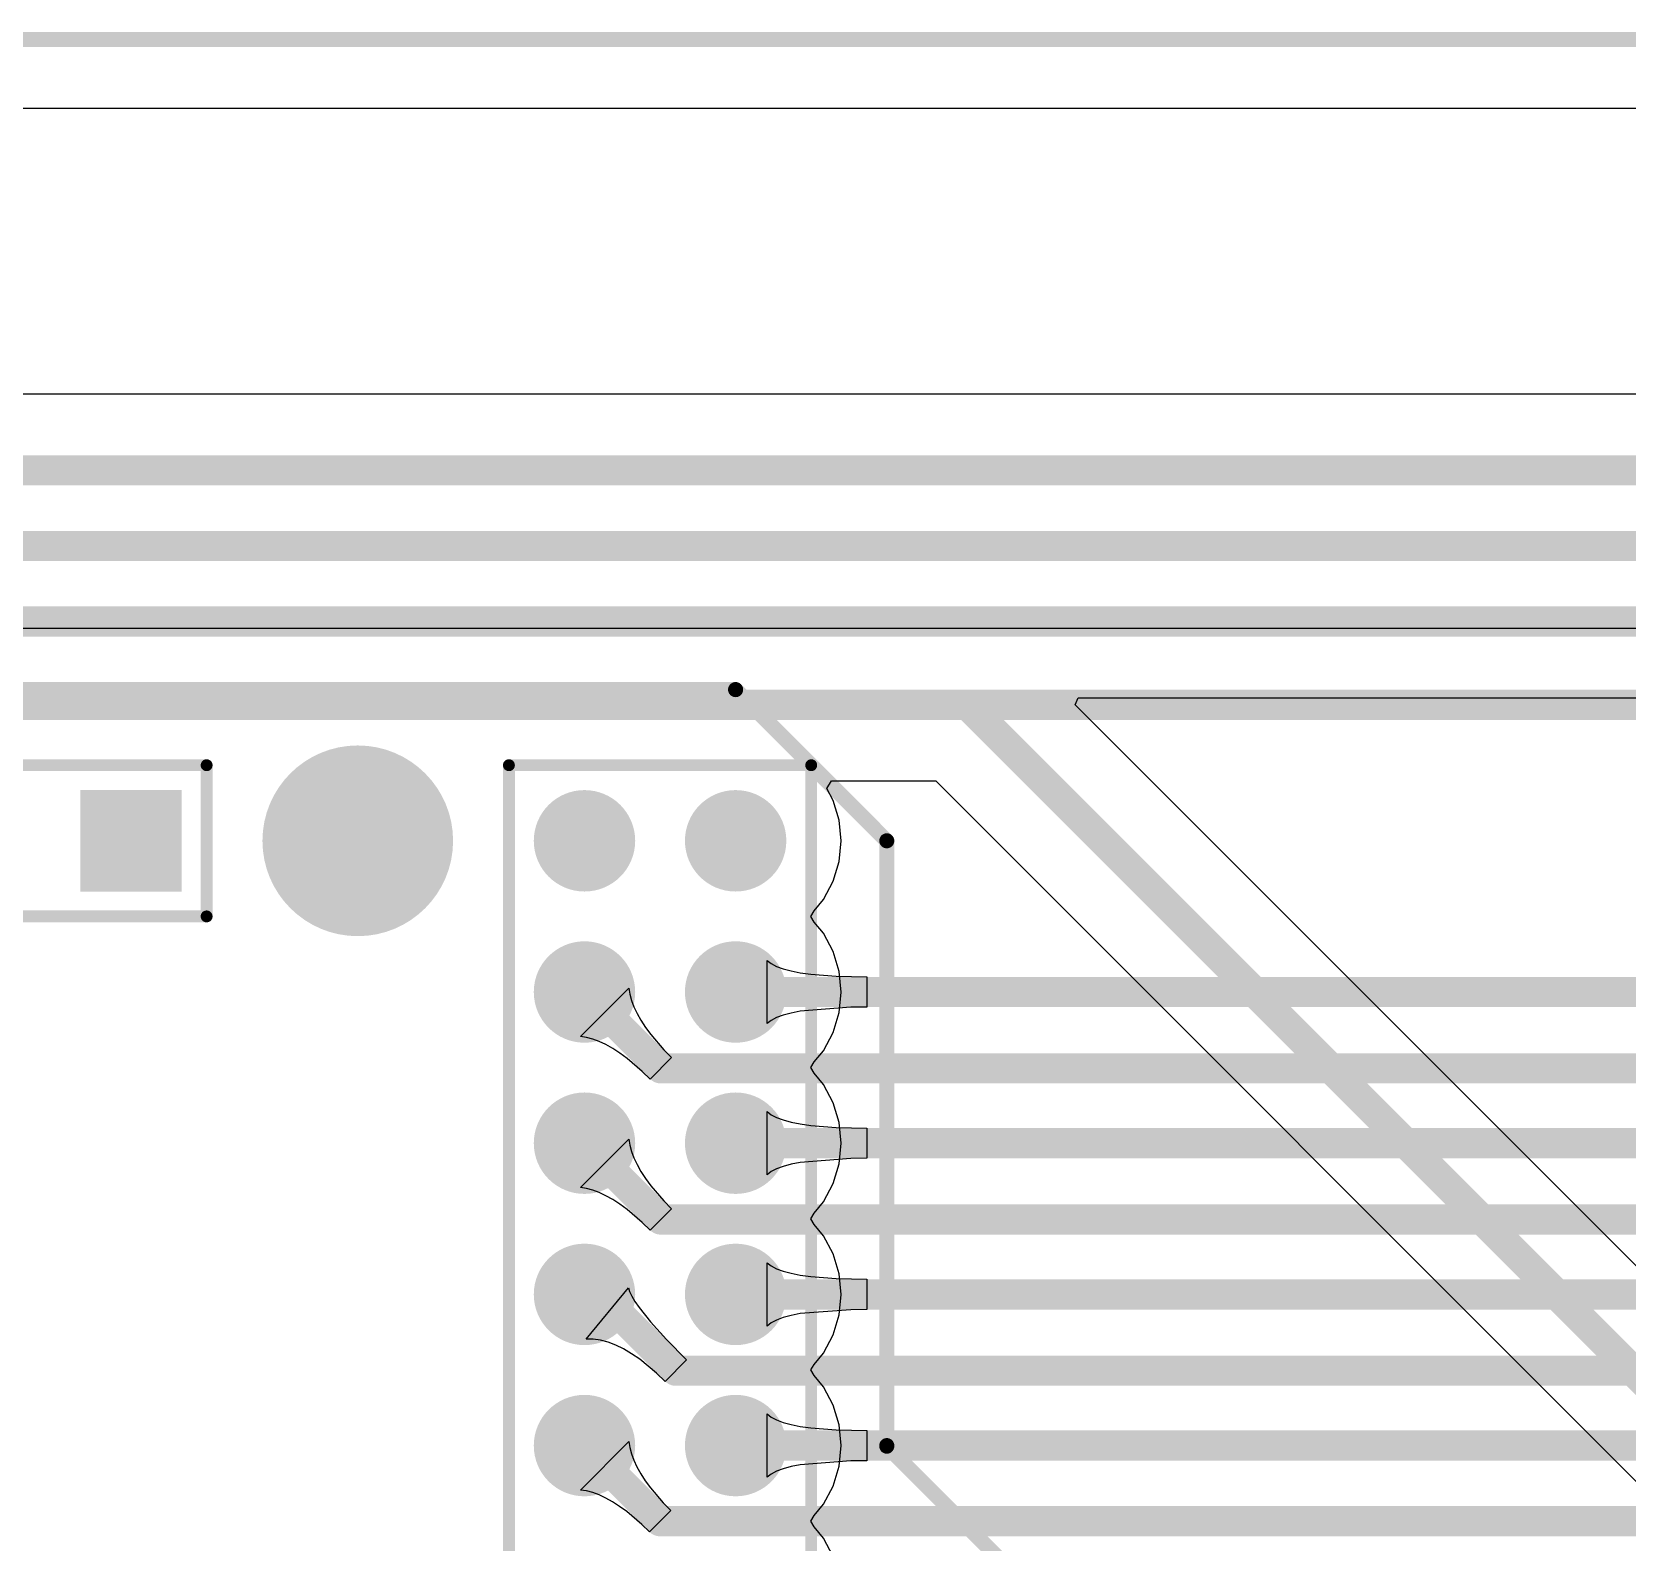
# Model space of a CAD drawing. Header units: millimetres. Extents: x 0 to 190, y 0 to 100.
# Drawn here: x 84.95 to 111.75, y 74.83 to 100.2 of the extents above; entities that cross this region are included whole.
import ezdxf

# ---------------------------------------------------------------- set-up
doc = ezdxf.new("R2010")
doc.units = ezdxf.units.MM
for name, color, linetype in [('BottomLayer', 5, 'Continuous'), ('BottomSolder', 6, 'Continuous'), ('KeepOutLayer', 6, 'Continuous'), ('Mechanical1', 6, 'Continuous'), ('MultiLayer', 9, 'Continuous'), ('PadHoleLayer', 156, 'Continuous'), ('TopLayer', 1, 'Continuous'), ('TopOverlay', 2, 'Continuous'), ('TopSolder', 216, 'Continuous'), ('ViaHoleLayer', 16, 'Continuous')]:
    doc.layers.add(name, color=color, linetype=linetype)

msp = doc.modelspace()

# ---------------------------------------------------------------- hatches: boundary and pattern name
at = {"layer": 'BottomLayer'}
h = msp.add_hatch(color=5, dxfattribs=at)
edge = h.paths.add_edge_path()
edge.add_arc((90.424, 86.614), 1.5, 0, 360)
msp.add_hatch(color=5, dxfattribs=at).paths.add_polyline_path([(87.364, 85.864), (85.864, 85.864), (85.864, 87.364), (87.364, 87.364)])
h = msp.add_hatch(color=5, dxfattribs=at)
edge = h.paths.add_edge_path()
edge.add_arc((94.234, 86.614), 0.75, 0, 360)
h = msp.add_hatch(color=5, dxfattribs=at)
edge = h.paths.add_edge_path()
edge.add_arc((96.774, 86.614), 0.75, 0, 360)
h = msp.add_hatch(color=5, dxfattribs=at)
edge = h.paths.add_edge_path()
edge.add_arc((94.234, 84.074), 0.75, 0, 360)
h = msp.add_hatch(color=5, dxfattribs=at)
edge = h.paths.add_edge_path()
edge.add_arc((96.774, 84.074), 0.75, 0, 360)
h = msp.add_hatch(color=5, dxfattribs=at)
edge = h.paths.add_edge_path()
edge.add_arc((94.234, 81.534), 0.75, 0, 360)
h = msp.add_hatch(color=5, dxfattribs=at)
edge = h.paths.add_edge_path()
edge.add_arc((96.774, 81.534), 0.75, 0, 360)
h = msp.add_hatch(color=5, dxfattribs=at)
edge = h.paths.add_edge_path()
edge.add_arc((94.234, 78.994), 0.75, 0, 360)
h = msp.add_hatch(color=5, dxfattribs=at)
edge = h.paths.add_edge_path()
edge.add_arc((96.774, 78.994), 0.75, 0, 360)
h = msp.add_hatch(color=5, dxfattribs=at)
edge = h.paths.add_edge_path()
edge.add_arc((94.234, 76.454), 0.75, 0, 360)
h = msp.add_hatch(color=5, dxfattribs=at)
edge = h.paths.add_edge_path()
edge.add_arc((96.774, 76.454), 0.75, 0, 360)
at = {"layer": 'BottomSolder'}
h = msp.add_hatch(color=6, dxfattribs=at)
edge = h.paths.add_edge_path()
edge.add_arc((90.424, 86.614), 1.602, 0, 360)
msp.add_hatch(color=6, dxfattribs=at).paths.add_polyline_path([(87.466, 85.762), (85.762, 85.762), (85.762, 87.466), (87.466, 87.466)])
h = msp.add_hatch(color=6, dxfattribs=at)
edge = h.paths.add_edge_path()
edge.add_arc((94.234, 86.614), 0.852, 0, 360)
h = msp.add_hatch(color=6, dxfattribs=at)
edge = h.paths.add_edge_path()
edge.add_arc((96.774, 86.614), 0.852, 0, 360)
h = msp.add_hatch(color=6, dxfattribs=at)
edge = h.paths.add_edge_path()
edge.add_arc((94.234, 84.074), 0.852, 0, 360)
h = msp.add_hatch(color=6, dxfattribs=at)
edge = h.paths.add_edge_path()
edge.add_arc((96.774, 84.074), 0.852, 0, 360)
h = msp.add_hatch(color=6, dxfattribs=at)
edge = h.paths.add_edge_path()
edge.add_arc((94.234, 81.534), 0.852, 0, 360)
h = msp.add_hatch(color=6, dxfattribs=at)
edge = h.paths.add_edge_path()
edge.add_arc((96.774, 81.534), 0.852, 0, 360)
h = msp.add_hatch(color=6, dxfattribs=at)
edge = h.paths.add_edge_path()
edge.add_arc((94.234, 78.994), 0.852, 0, 360)
h = msp.add_hatch(color=6, dxfattribs=at)
edge = h.paths.add_edge_path()
edge.add_arc((96.774, 78.994), 0.852, 0, 360)
h = msp.add_hatch(color=6, dxfattribs=at)
edge = h.paths.add_edge_path()
edge.add_arc((94.234, 76.454), 0.852, 0, 360)
h = msp.add_hatch(color=6, dxfattribs=at)
edge = h.paths.add_edge_path()
edge.add_arc((96.774, 76.454), 0.852, 0, 360)
at = {"layer": 'MultiLayer'}
msp.add_hatch(color=9, dxfattribs=at).paths.add_polyline_path([(87.364, 85.864), (85.864, 85.864), (85.864, 87.364), (87.364, 87.364)])
h = msp.add_hatch(color=9, dxfattribs=at)
edge = h.paths.add_edge_path()
edge.add_arc((94.234, 86.614), 0.75, 0, 360)
h = msp.add_hatch(color=9, dxfattribs=at)
edge = h.paths.add_edge_path()
edge.add_arc((96.774, 86.614), 0.75, 0, 360)
h = msp.add_hatch(color=9, dxfattribs=at)
edge = h.paths.add_edge_path()
edge.add_arc((94.234, 84.074), 0.75, 0, 360)
h = msp.add_hatch(color=9, dxfattribs=at)
edge = h.paths.add_edge_path()
edge.add_arc((96.774, 84.074), 0.75, 0, 360)
h = msp.add_hatch(color=9, dxfattribs=at)
edge = h.paths.add_edge_path()
edge.add_arc((94.234, 81.534), 0.75, 0, 360)
h = msp.add_hatch(color=9, dxfattribs=at)
edge = h.paths.add_edge_path()
edge.add_arc((96.774, 81.534), 0.75, 0, 360)
h = msp.add_hatch(color=9, dxfattribs=at)
edge = h.paths.add_edge_path()
edge.add_arc((94.234, 78.994), 0.75, 0, 360)
h = msp.add_hatch(color=9, dxfattribs=at)
edge = h.paths.add_edge_path()
edge.add_arc((96.774, 78.994), 0.75, 0, 360)
h = msp.add_hatch(color=9, dxfattribs=at)
edge = h.paths.add_edge_path()
edge.add_arc((94.234, 76.454), 0.75, 0, 360)
h = msp.add_hatch(color=9, dxfattribs=at)
edge = h.paths.add_edge_path()
edge.add_arc((96.774, 76.454), 0.75, 0, 360)
at = {"layer": 'PadHoleLayer'}
h = msp.add_hatch(color=156, dxfattribs=at)
edge = h.paths.add_edge_path()
edge.add_arc((86.614, 86.614), 0.45, 0, 360)
h = msp.add_hatch(color=156, dxfattribs=at)
edge = h.paths.add_edge_path()
edge.add_arc((94.234, 86.614), 0.45, 0, 360)
h = msp.add_hatch(color=156, dxfattribs=at)
edge = h.paths.add_edge_path()
edge.add_arc((96.774, 86.614), 0.45, 0, 360)
h = msp.add_hatch(color=156, dxfattribs=at)
edge = h.paths.add_edge_path()
edge.add_arc((94.234, 84.074), 0.45, 0, 360)
h = msp.add_hatch(color=156, dxfattribs=at)
edge = h.paths.add_edge_path()
edge.add_arc((96.774, 84.074), 0.45, 0, 360)
h = msp.add_hatch(color=156, dxfattribs=at)
edge = h.paths.add_edge_path()
edge.add_arc((94.234, 81.534), 0.45, 0, 360)
h = msp.add_hatch(color=156, dxfattribs=at)
edge = h.paths.add_edge_path()
edge.add_arc((96.774, 81.534), 0.45, 0, 360)
h = msp.add_hatch(color=156, dxfattribs=at)
edge = h.paths.add_edge_path()
edge.add_arc((94.234, 78.994), 0.45, 0, 360)
h = msp.add_hatch(color=156, dxfattribs=at)
edge = h.paths.add_edge_path()
edge.add_arc((96.774, 78.994), 0.45, 0, 360)
h = msp.add_hatch(color=156, dxfattribs=at)
edge = h.paths.add_edge_path()
edge.add_arc((94.234, 76.454), 0.45, 0, 360)
h = msp.add_hatch(color=156, dxfattribs=at)
edge = h.paths.add_edge_path()
edge.add_arc((96.774, 76.454), 0.45, 0, 360)
at = {"layer": 'TopLayer'}
h = msp.add_hatch(color=1, dxfattribs=at)
edge = h.paths.add_edge_path()
edge.add_arc((90.424, 86.614), 1.5, 0, 360)
msp.add_hatch(color=1, dxfattribs=at).paths.add_polyline_path([(87.364, 85.864), (85.864, 85.864), (85.864, 87.364), (87.364, 87.364)])
h = msp.add_hatch(color=1, dxfattribs=at)
edge = h.paths.add_edge_path()
edge.add_arc((94.234, 86.614), 0.75, 0, 360)
h = msp.add_hatch(color=1, dxfattribs=at)
edge = h.paths.add_edge_path()
edge.add_arc((96.774, 86.614), 0.75, 0, 360)
h = msp.add_hatch(color=1, dxfattribs=at)
edge = h.paths.add_edge_path()
edge.add_arc((94.234, 84.074), 0.75, 0, 360)
h = msp.add_hatch(color=1, dxfattribs=at)
edge = h.paths.add_edge_path()
edge.add_arc((96.774, 84.074), 0.75, 0, 360)
h = msp.add_hatch(color=1, dxfattribs=at)
edge = h.paths.add_edge_path()
edge.add_arc((94.234, 81.534), 0.75, 0, 360)
h = msp.add_hatch(color=1, dxfattribs=at)
edge = h.paths.add_edge_path()
edge.add_arc((96.774, 81.534), 0.75, 0, 360)
h = msp.add_hatch(color=1, dxfattribs=at)
edge = h.paths.add_edge_path()
edge.add_arc((94.234, 78.994), 0.75, 0, 360)
h = msp.add_hatch(color=1, dxfattribs=at)
edge = h.paths.add_edge_path()
edge.add_arc((96.774, 78.994), 0.75, 0, 360)
h = msp.add_hatch(color=1, dxfattribs=at)
edge = h.paths.add_edge_path()
edge.add_arc((94.234, 76.454), 0.75, 0, 360)
h = msp.add_hatch(color=1, dxfattribs=at)
edge = h.paths.add_edge_path()
edge.add_arc((96.774, 76.454), 0.75, 0, 360)
at = {"layer": 'TopSolder'}
h = msp.add_hatch(color=216, dxfattribs=at)
edge = h.paths.add_edge_path()
edge.add_arc((90.424, 86.614), 1.602, 0, 360)
msp.add_hatch(color=216, dxfattribs=at).paths.add_polyline_path([(87.466, 85.762), (85.762, 85.762), (85.762, 87.466), (87.466, 87.466)])
h = msp.add_hatch(color=216, dxfattribs=at)
edge = h.paths.add_edge_path()
edge.add_arc((94.234, 86.614), 0.852, 0, 360)
h = msp.add_hatch(color=216, dxfattribs=at)
edge = h.paths.add_edge_path()
edge.add_arc((96.774, 86.614), 0.852, 0, 360)
h = msp.add_hatch(color=216, dxfattribs=at)
edge = h.paths.add_edge_path()
edge.add_arc((94.234, 84.074), 0.852, 0, 360)
h = msp.add_hatch(color=216, dxfattribs=at)
edge = h.paths.add_edge_path()
edge.add_arc((96.774, 84.074), 0.852, 0, 360)
h = msp.add_hatch(color=216, dxfattribs=at)
edge = h.paths.add_edge_path()
edge.add_arc((94.234, 81.534), 0.852, 0, 360)
h = msp.add_hatch(color=216, dxfattribs=at)
edge = h.paths.add_edge_path()
edge.add_arc((96.774, 81.534), 0.852, 0, 360)
h = msp.add_hatch(color=216, dxfattribs=at)
edge = h.paths.add_edge_path()
edge.add_arc((94.234, 78.994), 0.852, 0, 360)
h = msp.add_hatch(color=216, dxfattribs=at)
edge = h.paths.add_edge_path()
edge.add_arc((96.774, 78.994), 0.852, 0, 360)
h = msp.add_hatch(color=216, dxfattribs=at)
edge = h.paths.add_edge_path()
edge.add_arc((94.234, 76.454), 0.852, 0, 360)
h = msp.add_hatch(color=216, dxfattribs=at)
edge = h.paths.add_edge_path()
edge.add_arc((96.774, 76.454), 0.852, 0, 360)
at = {"layer": 'ViaHoleLayer'}
h = msp.add_hatch(color=16, dxfattribs=at)
edge = h.paths.add_edge_path()
edge.add_arc((90.424, 86.614), 1.5, 0, 360)

# ---------------------------------------------------------------- linework, layer by layer
at = {"layer": 'BottomLayer'}
for p, q in [((1.153, 98.923), (188.966, 98.923)), ((145.223, 90.181), (39.37, 90.181)), ((97.304, 83.543), (97.304, 84.605)), ((97.304, 84.605), (97.371, 84.552)), ((97.371, 84.552), (97.46, 84.505)), ((97.46, 84.505), (97.571, 84.464)), ((97.571, 84.464), (97.705, 84.428)), ((97.705, 84.428), (97.861, 84.397)), ((97.861, 84.397), (98.04, 84.372)), ((98.04, 84.372), (98.465, 84.339)), ((98.465, 84.339), (98.98, 84.328)), ((98.98, 84.328), (98.98, 83.82)), ((94.168, 83.327), (94.981, 84.14)), ((94.981, 84.14), (94.996, 84.039)), ((94.996, 84.039), (95.024, 83.934)), ((95.024, 83.934), (95.064, 83.826)), ((95.064, 83.826), (95.117, 83.714)), ((95.117, 83.714), (95.182, 83.599)), ((97.46, 83.643), (97.371, 83.596)), ((97.571, 83.684), (97.46, 83.643)), ((97.705, 83.72), (97.571, 83.684)), ((97.861, 83.751), (97.705, 83.72)), ((98.711, 83.817), (97.861, 83.751)), ((98.98, 83.82), (98.711, 83.817)), ((95.182, 83.599), (95.259, 83.48)), ((95.259, 83.48), (95.35, 83.358)), ((97.371, 83.596), (97.304, 83.543)), ((94.269, 83.312), (94.168, 83.327)), ((94.374, 83.284), (94.269, 83.312)), ((94.482, 83.244), (94.374, 83.284)), ((94.594, 83.191), (94.482, 83.244)), ((94.709, 83.126), (94.594, 83.191)), ((94.828, 83.049), (94.709, 83.126)), ((95.35, 83.358), (95.568, 83.104)), ((95.568, 83.104), (95.696, 82.972)), ((94.95, 82.958), (94.828, 83.049)), ((95.204, 82.74), (94.95, 82.958)), ((95.696, 82.972), (95.336, 82.612)), ((95.336, 82.612), (95.204, 82.74)), ((97.304, 81.003), (97.304, 82.065)), ((97.304, 82.065), (97.371, 82.012)), ((97.371, 82.012), (97.46, 81.965)), ((97.46, 81.965), (97.571, 81.924)), ((97.571, 81.924), (97.705, 81.888)), ((97.705, 81.888), (97.861, 81.857)), ((97.861, 81.857), (98.04, 81.832)), ((98.04, 81.832), (98.465, 81.799)), ((98.465, 81.799), (98.98, 81.788)), ((98.98, 81.788), (98.98, 81.28)), ((94.168, 80.787), (94.981, 81.6)), ((94.981, 81.6), (94.996, 81.499)), ((94.996, 81.499), (95.024, 81.394)), ((95.024, 81.394), (95.064, 81.286)), ((95.064, 81.286), (95.117, 81.174)), ((98.711, 81.277), (97.861, 81.211)), ((98.98, 81.28), (98.711, 81.277)), ((95.117, 81.174), (95.182, 81.059)), ((95.182, 81.059), (95.259, 80.94)), ((97.371, 81.056), (97.304, 81.003)), ((97.46, 81.103), (97.371, 81.056)), ((97.571, 81.144), (97.46, 81.103)), ((97.705, 81.18), (97.571, 81.144)), ((97.861, 81.211), (97.705, 81.18)), ((94.269, 80.772), (94.168, 80.787)), ((94.374, 80.744), (94.269, 80.772)), ((94.482, 80.704), (94.374, 80.744)), ((94.594, 80.651), (94.482, 80.704)), ((95.259, 80.94), (95.35, 80.818)), ((95.35, 80.818), (95.568, 80.564)), ((94.709, 80.586), (94.594, 80.651)), ((94.828, 80.509), (94.709, 80.586)), ((94.95, 80.418), (94.828, 80.509)), ((95.696, 80.432), (95.336, 80.072)), ((95.568, 80.564), (95.696, 80.432)), ((95.204, 80.2), (94.95, 80.418)), ((95.336, 80.072), (95.204, 80.2)), ((97.304, 78.463), (97.304, 79.525)), ((97.304, 79.525), (97.371, 79.472)), ((97.371, 79.472), (97.46, 79.425)), ((97.46, 79.425), (97.571, 79.384)), ((97.571, 79.384), (97.705, 79.348)), ((94.261, 78.244), (94.976, 79.102)), ((94.976, 79.102), (94.993, 79.04)), ((97.705, 79.348), (97.861, 79.317)), ((97.861, 79.317), (98.04, 79.292)), ((98.04, 79.292), (98.465, 79.259)), ((98.465, 79.259), (98.98, 79.248)), ((98.98, 79.248), (98.98, 78.74)), ((94.993, 79.04), (95.028, 78.965)), ((95.028, 78.965), (95.081, 78.877)), ((95.081, 78.877), (95.151, 78.775)), ((95.151, 78.775), (95.346, 78.533)), ((97.46, 78.563), (97.371, 78.516)), ((97.571, 78.604), (97.46, 78.563)), ((97.705, 78.64), (97.571, 78.604)), ((97.861, 78.671), (97.705, 78.64)), ((98.711, 78.737), (97.861, 78.671)), ((98.98, 78.74), (98.711, 78.737)), ((95.346, 78.533), (95.612, 78.239)), ((97.371, 78.516), (97.304, 78.463)), ((94.381, 78.241), (94.261, 78.244)), ((94.505, 78.223), (94.381, 78.241)), ((94.631, 78.189), (94.505, 78.223)), ((94.76, 78.141), (94.631, 78.189)), ((94.891, 78.077), (94.76, 78.141)), ((95.026, 77.998), (94.891, 78.077)), ((95.612, 78.239), (95.95, 77.892)), ((95.163, 77.904), (95.026, 77.998)), ((95.445, 77.672), (95.163, 77.904)), ((95.95, 77.892), (95.59, 77.532)), ((95.59, 77.532), (95.445, 77.672)), ((97.304, 75.923), (97.304, 76.985)), ((97.304, 76.985), (97.371, 76.932)), ((97.371, 76.932), (97.46, 76.885)), ((97.46, 76.885), (97.571, 76.844)), ((97.571, 76.844), (97.705, 76.808)), ((97.705, 76.808), (97.861, 76.777)), ((97.861, 76.777), (98.04, 76.752)), ((98.04, 76.752), (98.465, 76.719)), ((98.465, 76.719), (98.98, 76.708)), ((98.98, 76.708), (98.98, 76.2)), ((94.166, 75.707), (94.981, 76.522)), ((94.981, 76.522), (94.996, 76.42)), ((94.996, 76.42), (95.024, 76.315)), ((95.024, 76.315), (95.063, 76.207)), ((95.063, 76.207), (95.115, 76.096)), ((98.711, 76.197), (97.861, 76.131)), ((98.98, 76.2), (98.711, 76.197)), ((95.115, 76.096), (95.179, 75.982)), ((95.179, 75.982), (95.256, 75.864)), ((95.256, 75.864), (95.344, 75.744)), ((97.371, 75.976), (97.304, 75.923)), ((97.46, 76.023), (97.371, 75.976)), ((97.571, 76.064), (97.46, 76.023)), ((97.705, 76.1), (97.571, 76.064)), ((97.861, 76.131), (97.705, 76.1)), ((94.268, 75.692), (94.166, 75.707)), ((94.373, 75.664), (94.268, 75.692)), ((94.481, 75.625), (94.373, 75.664)), ((94.592, 75.573), (94.481, 75.625)), ((95.344, 75.744), (95.558, 75.493)), ((94.706, 75.509), (94.592, 75.573)), ((94.824, 75.432), (94.706, 75.509)), ((94.944, 75.344), (94.824, 75.432)), ((95.195, 75.13), (94.944, 75.344)), ((95.684, 75.364), (95.324, 75.004)), ((95.558, 75.493), (95.684, 75.364)), ((95.324, 75.004), (95.195, 75.13))]:
    msp.add_line(p, q, dxfattribs=at)
at = {"layer": 'BottomLayer', "const_width": 0.508}
for points in [[(39.37, 88.9), (145.223, 88.9)], [(94.234, 84.074), (95.516, 82.792)], [(96.774, 84.074), (148.971, 84.074)], [(95.516, 82.792), (148.729, 82.792)], [(94.234, 81.534), (95.516, 80.252)], [(96.774, 81.534), (144.426, 81.534)], [(95.516, 80.252), (144.63, 80.252)], [(94.234, 78.994), (94.488, 78.994)], [(94.488, 78.994), (95.77, 77.712)], [(96.774, 78.994), (144.018, 78.994)], [(95.77, 77.712), (142.887, 77.712)], [(94.234, 76.454), (95.504, 75.184)], [(96.774, 76.454), (136.398, 76.454)], [(95.504, 75.184), (139.192, 75.184)]]:
    msp.add_lwpolyline(points, dxfattribs=at)
at = {"layer": 'BottomLayer', "const_width": 0.254}
for points in [[(94.107, 84.074, 1), (94.361, 84.074, 1)], [(96.647, 84.074, 1), (96.901, 84.074, 1)], [(95.389, 82.792, 1), (95.643, 82.792, 1)], [(95.389, 82.792, 1), (95.643, 82.792, 1)], [(94.107, 81.534, 1), (94.361, 81.534, 1)], [(96.647, 81.534, 1), (96.901, 81.534, 1)], [(95.389, 80.252, 1), (95.643, 80.252, 1)], [(95.389, 80.252, 1), (95.643, 80.252, 1)], [(94.107, 78.994, 1), (94.361, 78.994, 1)], [(94.361, 78.994, 1), (94.615, 78.994, 1)], [(94.361, 78.994, 1), (94.615, 78.994, 1)], [(96.647, 78.994, 1), (96.901, 78.994, 1)], [(95.643, 77.712, 1), (95.897, 77.712, 1)], [(95.643, 77.712, 1), (95.897, 77.712, 1)], [(94.107, 76.454, 1), (94.361, 76.454, 1)], [(96.647, 76.454, 1), (96.901, 76.454, 1)], [(95.377, 75.184, 1), (95.631, 75.184, 1)], [(95.377, 75.184, 1), (95.631, 75.184, 1)]]:
    msp.add_lwpolyline(points, format="xyb", close=True, dxfattribs=at)
at = {"layer": 'KeepOutLayer', "const_width": 0.254}
msp.add_lwpolyline([(0, 100.076), (190.119, 100.076)], dxfattribs=at)
at = {"layer": 'Mechanical1', "const_width": 0.254}
for points in [[(0.254, 89.154), (96.774, 89.154)], [(96.774, 89.154), (99.314, 86.614)], [(99.314, 76.454), (99.314, 86.614)], [(99.314, 76.444), (101.854, 73.904)]]:
    msp.add_lwpolyline(points, dxfattribs=at)
at = {"layer": 'Mechanical1', "const_width": 0.127}
for points in [[(96.71, 89.154, 1), (96.837, 89.154, 1)], [(96.71, 89.154, 1), (96.837, 89.154, 1)], [(99.251, 86.614, 1), (99.377, 86.614, 1)], [(99.251, 86.614, 1), (99.377, 86.614, 1)], [(99.251, 76.454, 1), (99.377, 76.454, 1)], [(99.251, 76.444, 1), (99.377, 76.444, 1)]]:
    msp.add_lwpolyline(points, format="xyb", close=True, dxfattribs=at)
at = {"layer": 'TopLayer'}
for p, q in [((1.153, 98.923), (188.966, 98.923)), ((128.205, 94.118), (45.847, 94.118)), ((102.48, 88.899), (102.529, 89.016)), ((102.529, 89.016), (127.95, 89.016)), ((116.464, 74.915), (102.48, 88.899)), ((98.307, 87.492), (98.383, 87.619)), ((98.413, 87.293), (98.307, 87.492)), ((98.383, 87.619), (100.137, 87.619)), ((100.137, 87.619), (114.277, 73.479)), ((98.514, 86.96), (98.413, 87.293)), ((98.549, 86.614), (98.514, 86.96)), ((98.514, 86.268), (98.549, 86.614)), ((98.413, 85.935), (98.514, 86.268)), ((98.249, 85.628), (98.413, 85.935)), ((98.094, 85.439), (98.249, 85.628)), ((98.038, 85.344), (98.094, 85.439)), ((98.094, 85.249), (98.038, 85.344)), ((98.249, 85.06), (98.094, 85.249)), ((98.413, 84.753), (98.249, 85.06)), ((98.514, 84.42), (98.413, 84.753)), ((98.549, 84.074), (98.514, 84.42)), ((98.514, 83.728), (98.549, 84.074)), ((98.413, 83.395), (98.514, 83.728)), ((98.249, 83.088), (98.413, 83.395)), ((98.038, 82.804), (98.094, 82.899)), ((98.094, 82.899), (98.249, 83.088)), ((98.094, 82.709), (98.038, 82.804)), ((98.249, 82.52), (98.094, 82.709)), ((98.413, 82.213), (98.249, 82.52)), ((98.514, 81.88), (98.413, 82.213)), ((98.549, 81.534), (98.514, 81.88)), ((98.514, 81.188), (98.549, 81.534)), ((98.413, 80.855), (98.514, 81.188)), ((98.249, 80.548), (98.413, 80.855)), ((98.094, 80.359), (98.249, 80.548)), ((98.038, 80.264), (98.094, 80.359)), ((98.094, 80.169), (98.038, 80.264)), ((98.249, 79.98), (98.094, 80.169)), ((98.413, 79.673), (98.249, 79.98)), ((98.514, 79.34), (98.413, 79.673)), ((98.549, 78.994), (98.514, 79.34)), ((98.514, 78.648), (98.549, 78.994)), ((98.413, 78.315), (98.514, 78.648)), ((98.249, 78.008), (98.413, 78.315)), ((98.038, 77.724), (98.094, 77.819)), ((98.094, 77.819), (98.249, 78.008)), ((98.094, 77.629), (98.038, 77.724)), ((98.249, 77.44), (98.094, 77.629)), ((98.413, 77.133), (98.249, 77.44)), ((98.514, 76.8), (98.413, 77.133)), ((98.549, 76.454), (98.514, 76.8)), ((98.514, 76.108), (98.549, 76.454)), ((98.413, 75.775), (98.514, 76.108)), ((98.249, 75.468), (98.413, 75.775)), ((98.094, 75.279), (98.249, 75.468)), ((98.038, 75.184), (98.094, 75.279)), ((98.094, 75.089), (98.038, 75.184)), ((98.249, 74.9), (98.094, 75.089)), ((98.413, 74.593), (98.249, 74.9))]:
    msp.add_line(p, q, dxfattribs=at)
at = {"layer": 'TopLayer', "const_width": 0.508}
for points in [[(45.847, 92.837), (128.205, 92.837)], [(47.117, 91.567), (128.397, 91.567)], [(49.657, 90.297), (128.48, 90.297)], [(50.8, 88.9), (100.667, 88.9)], [(100.667, 88.9), (115.558, 74.009)]]:
    msp.add_lwpolyline(points, dxfattribs=at)
at = {"layer": 'TopLayer', "const_width": 0.254}
msp.add_lwpolyline([(100.54, 88.9, 1), (100.794, 88.9, 1)], format="xyb", close=True, dxfattribs=at)
msp.add_lwpolyline([(100.54, 88.9, 1), (100.794, 88.9, 1)], format="xyb", close=True, dxfattribs=at)
at = {"layer": 'TopOverlay', "const_width": 0.2}
for points in [[(67.564, 87.884), (87.884, 87.884)], [(87.884, 85.344), (87.884, 87.884)], [(92.964, 87.884), (98.044, 87.884)], [(92.964, 42.164), (92.964, 87.884)], [(98.044, 42.164), (98.044, 87.884)], [(67.564, 85.344), (87.884, 85.344)]]:
    msp.add_lwpolyline(points, dxfattribs=at)
at = {"layer": 'TopOverlay', "const_width": 0.1}
for points in [[(87.834, 87.884, 1), (87.934, 87.884, 1)], [(87.834, 87.884, 1), (87.934, 87.884, 1)], [(92.914, 87.884, 1), (93.014, 87.884, 1)], [(92.914, 87.884, 1), (93.014, 87.884, 1)], [(97.994, 87.884, 1), (98.094, 87.884, 1)], [(97.994, 87.884, 1), (98.094, 87.884, 1)], [(87.834, 85.344, 1), (87.934, 85.344, 1)], [(87.834, 85.344, 1), (87.934, 85.344, 1)]]:
    msp.add_lwpolyline(points, format="xyb", close=True, dxfattribs=at)

doc.saveas('drawing.dxf')
